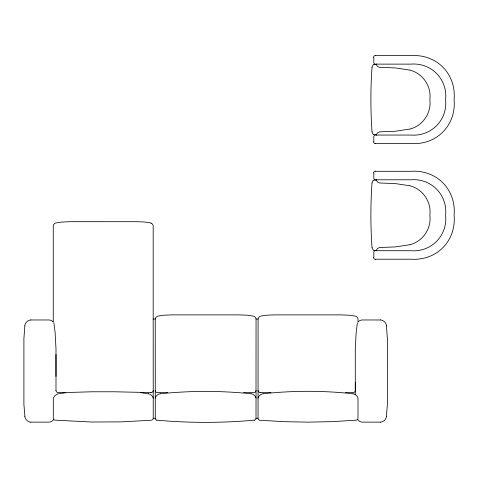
<?xml version="1.0" encoding="UTF-8"?>
<svg xmlns="http://www.w3.org/2000/svg" width="478" height="478" viewBox="0 0 478 478"><rect width="100%" height="100%" fill="white"/><g stroke="black" fill="none" stroke-linecap="round" stroke-linejoin="round"><path stroke-width="0.72" d="M55.992 390.418L55.998 348.928L55.119 332.503L53.972 323.409A15.2 15.2 0 0 0 53.835 322.847M256.011 390.412L256.047 318.987A3.609 3.609 0 0 0 253.896 316.317A10.349 10.349 0 0 0 252.928 316.03L247.538 315.217L239.239 314.882L171.172 314.888L163.44 315.241L158.361 316.024A10.349 10.349 0 0 0 157.471 316.299A3.585 3.585 0 0 0 155.236 318.987L155.278 418.286A1.972 1.972 0 0 0 156.742 420.168M380.458 319.973L362.043 319.973A6.13 6.13 0 0 0 358.028 322.053L358.04 319.023A3.537 3.537 0 0 0 355.877 316.328A11.388 11.388 0 0 0 355.387 316.173L349.818 315.253L341.226 314.882L274.229 314.888L266.539 315.205L261.556 315.91A8.652 8.652 0 0 0 260.259 316.322A3.579 3.579 0 0 0 258.09 318.987L258.054 418.286L256.005 418.286A1.972 1.972 0 0 1 254.541 420.168M24.85 325.805L23.906 338.639L23.9 404.292L24.874 416.452M386.415 416.452L387.383 404.292L387.377 338.639L386.433 325.805M376.198 135.053L377.381 132.902L379.526 131.85L395.306 131.253L409.819 129.078M376.198 250.717L377.381 248.566L379.526 247.514L395.306 246.917L409.819 244.742M372.009 67.278C370.522 88.693 370.522 110.484 372.009 131.898M372.009 182.943C370.522 204.357 370.516 226.148 372.009 247.562M376.108 135.053A6.734 6.734 0 0 1 376.27 134.611L376.294 134.545M376.108 250.723A6.734 6.734 0 0 1 376.27 250.281L376.294 250.209M258.018 418.375A2.061 2.061 0 0 0 260.062 420.264L284.171 421.674L308.298 422.14L332.419 421.632L356.528 420.144L357.544 419.493L357.992 418.375L357.998 398.138A6.549 6.549 0 0 0 355.333 394.589M410.01 129.024C422.881 125.726 431.628 112.754 429.853 99.585C431.628 86.422 422.881 73.445 410.01 70.147M410.01 244.688C422.881 241.39 431.628 228.418 429.853 215.249C431.628 202.086 422.881 189.109 410.01 185.811M376.246 134.623L374.065 134.748A1.5 1.5 0 0 1 373.712 134.611M376.246 250.287L374.065 250.412A1.5 1.5 0 0 1 373.712 250.275M160.255 393.788C190.244 390.634 221.045 390.634 251.028 393.788M263.031 393.788C292.733 390.508 323.319 390.496 353.021 393.788M151 392.581L114.123 391.775L92.397 391.775L67.416 392.504L57.904 393.872L55.024 395.455L53.291 398.138L53.291 418.286L53.715 419.463L54.761 420.144L91.406 422.014L121.328 421.871L151.221 420.228A2.061 2.061 0 0 0 153.265 418.375L155.278 418.286M254.535 420.144C222.031 423.102 189.252 423.102 156.748 420.144M271.02 392.587L260.283 392.581M167.772 392.629L157.495 392.635A2.253 2.253 0 0 1 155.242 390.532L155.278 390.49M375.487 55.633L411.098 55.633C436.755 53.918 456.376 73.976 454.1 99.585C456.376 125.2 436.755 145.258 411.098 143.537L375.487 143.537M375.487 64.118L410.913 64.118C431.276 62.463 447.713 79.264 445.615 99.585C447.713 119.906 431.276 136.714 410.913 135.053L375.487 135.053M375.487 171.303L411.098 171.303C436.755 169.582 456.376 189.641 454.1 215.249C456.376 240.864 436.755 260.922 411.098 259.201L375.487 259.201M375.487 179.782L410.913 179.782C431.276 178.127 447.713 194.928 445.615 215.249C447.713 235.57 431.276 252.378 410.913 250.717L375.487 250.717M151.024 223.124A3.579 3.579 0 0 1 153.193 225.795L153.181 318.987L155.236 318.987M256.047 318.987L258.102 318.987M30.831 319.973L49.24 319.973A6.13 6.13 0 0 1 53.255 322.053L53.249 225.795A3.549 3.549 0 0 1 55.478 223.095A11.388 11.388 0 0 1 55.902 222.981L61.465 222.067L70.057 221.69L137.055 221.696L144.744 222.013L149.728 222.718A8.652 8.652 0 0 1 151.024 223.13M65.749 392.629L58.208 392.629A2.265 2.265 0 0 1 55.956 390.418M345.54 392.629L353.075 392.629A2.247 2.247 0 0 0 355.327 390.568M243.637 392.629L253.788 392.635A2.253 2.253 0 0 0 256.047 390.532L256.005 418.286M30.831 422.134L49.24 422.134A6.148 6.148 0 0 0 53.721 419.463M380.458 422.134L362.043 422.134A6.148 6.148 0 0 1 357.562 419.463M140.269 392.587L148.252 393.788M409.819 70.099L395.306 67.924L379.586 67.332L377.548 66.424L376.27 64.566A6.734 6.734 0 0 1 376.108 64.118M409.819 185.763L395.306 183.588L379.586 182.996L377.548 182.088L376.27 180.23A6.734 6.734 0 0 1 376.108 179.782M258.06 390.436L258.066 390.478A2.253 2.253 0 0 0 260.283 392.611M355.291 390.568L355.291 394.649A7.128 7.128 0 0 0 353.015 393.806M153.181 318.987L153.229 418.375M376.27 64.118L376.27 64.56L374.065 64.428A1.5 1.5 0 0 0 373.712 64.566M376.27 179.782L376.27 180.224L373.999 180.11A1.5 1.5 0 0 0 373.712 180.23M373.82 57.3L373.82 62.457A1.703 1.703 0 0 0 374.776 64.004M373.82 141.876L373.82 136.72A1.703 1.703 0 0 1 374.776 135.172M373.82 172.964L373.82 178.121A1.703 1.703 0 0 0 374.776 179.668M373.82 257.54L373.82 252.384A1.703 1.703 0 0 1 374.776 250.836M355.297 382.352L355.297 390.454L355.285 348.928L356.164 332.503L357.311 323.409A15.2 15.2 0 0 1 357.454 322.847M55.986 354.419L55.992 376.401M373.647 172.964A1.834 1.834 0 0 1 375.487 171.124M375.487 259.381A1.834 1.834 0 0 1 373.647 257.534M373.461 250.227A5.276 5.276 0 0 1 372.087 247.544M372.087 182.96A5.276 5.276 0 0 1 373.461 180.278M373.647 57.3A1.834 1.834 0 0 1 375.487 55.46M375.487 143.717A1.834 1.834 0 0 1 373.647 141.87M373.461 134.563A5.276 5.276 0 0 1 372.087 131.88M372.087 67.296A5.276 5.276 0 0 1 373.461 64.614M148.27 393.687A6.776 6.776 0 0 1 153.324 398.102M155.177 398.102A6.782 6.782 0 0 1 160.232 393.687M251.052 393.687A6.782 6.782 0 0 1 256.106 398.102M257.959 398.102A6.776 6.776 0 0 1 263.014 393.687M153.259 390.478A2.253 2.253 0 0 1 151 392.611M30.819 422.211A6.764 6.764 0 0 1 24.796 416.463M24.778 325.793A6.74 6.74 0 0 1 30.819 319.896M380.464 319.896A6.74 6.74 0 0 1 386.511 325.793M386.493 416.463A6.764 6.764 0 0 1 380.464 422.211"/></g></svg>
